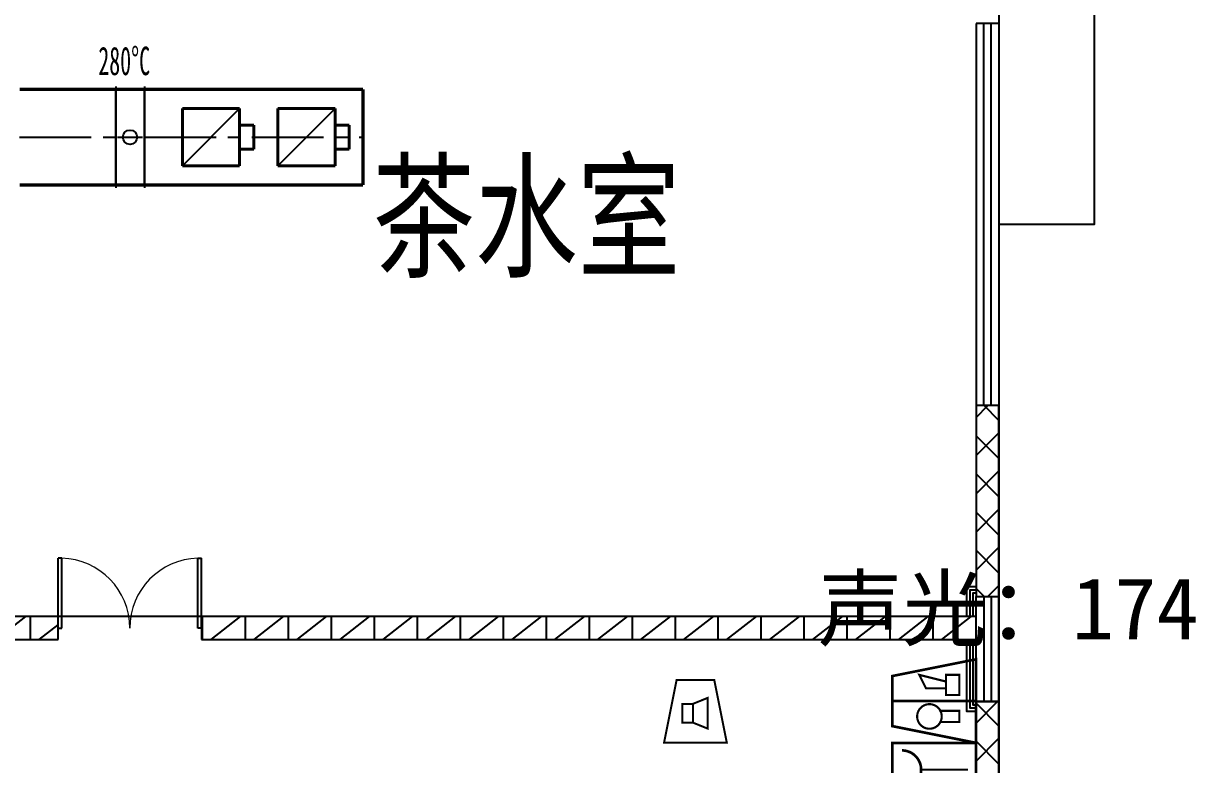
# Model space of a CAD drawing. Header units: millimetres. Extents: x -633009578 to 5705885, y -633235091 to 2571734.
# Drawn here: x 3658547 to 3670818, y 1866040 to 1873800 of the extents above; entities that cross this region are included whole.
import ezdxf

# ---------------------------------------------------------------- set-up
doc = ezdxf.new("R2010")
doc.units = ezdxf.units.MM
doc.header["$LTSCALE"] = 1000
doc.header["$MEASUREMENT"] = 0
doc.linetypes.add('CENTER2', pattern=[1.125, 0.75, -0.125, 0.125, -0.125])
doc.layers.get('0').update_dxf_attribs({"color": 9})
for name, color, linetype in [('000000000000电气', 7, 'Continuous'), ('A-DOOR(门）', 4, 'Continuous'), ('A-F-AREA(计算)', 5, 'Continuous'), ('A-FLOR(看线)', 8, 'Continuous'), ('A-HATH(填充)', 8, 'Continuous'), ('A-LM-RAIL(栏杆)', 167, 'Continuous'), ('A-TEXT(房间)', 243, 'Continuous'), ('A-WALL(墙)', 255, 'Continuous'), ('A-WINDOW（窗）', 4, 'Continuous'), ('DUCT-排烟中心线', 5, 'CENTER2'), ('DUCT-排烟法兰', 4, 'Continuous'), ('DUCT-排烟管', 2, 'Continuous'), ('DUCT-排烟管端线', 4, 'Continuous'), ('DUCT-排烟阀门', 7, 'Continuous'), ('DUCT-排风风口', 7, 'Continuous'), ('WALL', 9, 'Continuous'), ('设备-消防', 3, 'Continuous')]:
    doc.layers.add(name, color=color, linetype=linetype)
doc.styles.add('_TCH', font='simhei.ttf', dxfattribs={"width": 0.75, "bigfont": 'hztxt.shx'})
doc.styles.add('_THVAC_DIM', font='simhei.ttf', dxfattribs={"width": 0.8, "height": 3.5, "bigfont": 'HZTXT'})
doc.styles.add('IDQSTYLE', font='simhei.ttf', dxfattribs={"width": 0.707, "bigfont": 'hztxt.shx'})
doc.styles.add('宋体', font='simhei.ttf')
pattern_1 = [(0, (1102221.475196039, 677977.5160347573), (0, 350), []), (37.875, (1102621.475196039, 677977.5160347573), (-169.61527734408, 218.0766567528281), []), (90, (1102621.475196039, 677977.5160347573), (-450, 2.755455298081545e-14), [])]
pattern_2 = [(45, (1102421.475196039, 677977.5160347573), (-200.0002033111466, 200.0002033111467), []), (135, (1102421.475196039, 677977.5160347573), (-200.0002033111467, -200.0002033111466), [])]

# ---------------------------------------------------------------- blocks, each defined once
blk = doc.blocks.new('HC001213')
at = {"color": 0, "linetype": 'Continuous', "const_width": 0.2}
blk.add_lwpolyline([(-1.875, 3.125), (1.875, 3.125), (3.125, -3.125), (-3.125, -3.125)], close=True, dxfattribs=at)
for points in [[(-0.243653517016746, 0.7382802506738564), (1.231346482983254, 1.338280250673856), (1.231346482983254, -1.736719749326144), (-0.243653517016746, -1.136719749326144)], [(-1.293653517016746, 0.7382802506738564), (-0.243653517016746, 0.7382802506738564), (-0.243653517016746, -1.136719749326144), (-1.293653517016746, -1.136719749326144), (-1.293653517016746, 0.7382802506738564)]]:
    blk.add_lwpolyline(points, dxfattribs=at)
at = {"color": 0, "style": 'IDQSTYLE', "width": 0.7}
blk.add_attdef('PSFHATT', (5.125, -3.125), '', height=2.5, dxfattribs=at)
blk = doc.blocks.new('HC001212')
at = {"color": 0, "linetype": 'Continuous', "const_width": 0.2}
blk.add_lwpolyline([(-1.875, 3.125), (1.875, 3.125), (3.125, -3.125), (-3.125, -3.125)], close=True, dxfattribs=at)
at = {"color": 0, "linetype": 'Continuous'}
for points, const_width in [([(0, 3.125), (0, -3.125)], 0.2), ([(-1.459485991813081, -0.8805239327332393), (-1.95948599181308, 1.119476067266761), (-0.9594859918130805, 0.619476067266761), (-0.9594859918130805, -0.8805239327332393)], 0.16), ([(-1.959485991813081, -1.880523932733239), (-1.95948599181308, -0.8805239327332393), (-0.4594859918130805, -0.8805239327332393), (-0.4594859918130805, -1.880523932733239), (-1.959485991813081, -1.880523932733239)], 0.16), ([(0.7290485194275803, -0.380523932733239), (0.7290485194281489, -1.880523932733239), (1.569048519428149, -1.880523932733239), (1.569048519430491, -0.380523932733239)], 0.16)]:
    blk.add_lwpolyline(points, dxfattribs=dict(at, const_width=const_width))
at = {"color": 0, "linetype": 'Continuous', "const_width": 0.16}
blk.add_lwpolyline([(1.799048519428144, -0.2905239327332435, 0.1989123673796631), (2.068287334970649, 0.3594760672667566, 0.1989123673796631), (1.799048519428145, 1.009476067266757, 0.1989123673796404), (1.149048519428189, 1.278714882809276, 0.1989123673796654), (0.4990485194281443, 1.009476067266757, 0.198912367379653), (0.2298097038856248, 0.3594760672667572, 0.1989123673796529), (0.4990485194281444, -0.2905239327332433, 0.1989123673796571), (1.14904851942816, -0.5597627482757622, 0.1989123673796488)], format="xyb", close=True, dxfattribs=at)
at = {"color": 0, "style": 'IDQSTYLE', "width": 0.7}
blk.add_attdef('PSFHATT', (5.125, -3.125), '', height=2.5, dxfattribs=at)
blk = doc.blocks.new('HC001208')
at = {"color": 0, "linetype": 'Continuous', "const_width": 0.2}
blk.add_lwpolyline([(-3.125, 3.125), (3.125, 3.125), (3.125, -3.125), (-3.125, -3.125)], close=True, dxfattribs=at)
blk.add_lwpolyline([(-2.560875308812533, 2.421549273106315, 0.198912367379651), (-2.13910907372117, 1.40331550819771, 0.1989123673796632), (-1.120875308812534, 0.9815492731063138, 0.1989123673796561), (-0.1026415439039181, 1.403315508197666, 0.1989123673796525), (0.3191246911874668, 2.421549273106313)], format="xyb", dxfattribs=at)
at = {"color": 0, "linetype": 'Continuous', "const_width": 0.128}
blk.add_lwpolyline([(-1.120875308812544, 0.9815492731063138), (-1.120875308812535, -2.518826738720627)], dxfattribs=at)
at = {"color": 0, "linetype": 'Continuous', "const_width": 0.2}
for points in [[(2.383210274305692, -0.3093507400644881, 0.9999999999999997), (0.1432102743056918, -0.3093507400644877, 0.9999999999999999)], [(0.7832102743056915, -0.3093507400644884, 0.9999999999999994), (1.743210274305692, -0.3093507400644881, 0.9999999999999994)]]:
    blk.add_lwpolyline(points, format="xyb", close=True, dxfattribs=at)
at = {"color": 0, "style": 'IDQSTYLE', "width": 0.7}
blk.add_attdef('PSFHATT', (5.125, -3.125), '', height=2.5, dxfattribs=at)
blk = doc.blocks.new('$DorLib2D$00000002')
for p, q in [((-0.5, -5.684341886080802e-17), (-0.5000000000000007, 0.4875)), ((-0.4750000000000007, 0.4875), (-0.5000000000000007, 0.4875)), ((-0.475, -2.842170943040401e-17), (-0.4750000000000007, 0.4875)), ((0.475, -2.842170943040401e-17), (0.4750000000000007, 0.4875)), ((0.4750000000000007, 0.4875), (0.5000000000000007, 0.4875)), ((0.5, -5.684341886080802e-17), (0.5000000000000007, 0.4875)), ((-0.5, -5.684341886080802e-17), (-0.475, -2.842170943040401e-17)), ((0.5, -5.684341886080802e-17), (0.475, -2.842170943040401e-17))]:
    blk.add_line(p, q)
at = {"lineweight": 13}
for centre, start, end in [((-0.4875, -4.263256414560601e-17), 0, 88.53071641864632), ((0.4875, -4.263256414560601e-17), 91.4692835813537, 180)]:
    blk.add_arc(centre, 0.4875, start, end, dxfattribs=at)
blk = doc.blocks.new('$TCHSYS$WIN2D')
for p, q in [((-0.5, 0.5), (0.5, 0.5)), ((-0.5, 0.5), (-0.4999999999999999, -0.5)), ((0.5, 0.5), (0.4999999999999998, -0.5)), ((0.5, 0.1666666666666666), (-0.5, 0.1666666666666666)), ((0.5, -0.1666666666666667), (-0.5, -0.1666666666666667)), ((-0.4999999999999999, -0.5), (0.5, -0.5))]:
    blk.add_line(p, q)
blk = doc.blocks.new('$风口$00000116')
blk.add_line((-100, 100), (100, -100))
at = {"lineweight": 40}
for p, q in [((100, 100), (-100, 100)), ((-100, 100), (-100, -100)), ((100, -100), (100, 100)), ((-100, -100), (100, -100)), ((-41.83000000000175, -100), (-41.83000000000175, -148.9999999999982)), ((41.83000000000175, -148.9999999999982), (41.83000000000175, -100)), ((-41.83000000000175, -148.9999999999982), (41.83000000000175, -148.9999999999982))]:
    blk.add_line(p, q, dxfattribs=at)
blk = doc.blocks.new('00000594Cent')
at = {"lineweight": -2}
blk.add_line((-218.75, 1.4210854715202e-14), (218.75, 1.4210854715202e-14), dxfattribs=at)
at = {"color": 0, "linetype": 'ByBlock', "lineweight": -2}
blk.add_circle((0, 1.4210854715202e-14), 125, dxfattribs=at)
blk = doc.blocks.new('00000594Body')
at = {"color": 0, "linetype": 'ByBlock', "lineweight": -2}
for p, q in [((-250, -500), (-249.9999999999964, 500)), ((250, 500), (-250, 500)), ((250, -500), (250.0000000000036, 500)), ((-250, -500), (250, -500))]:
    blk.add_line(p, q, dxfattribs=at)

msp = doc.modelspace()

# ---------------------------------------------------------------- hatches: boundary and pattern name
at = {"layer": 'A-HATH(填充)'}
h = msp.add_hatch(dxfattribs=at)
h.set_pattern_fill('多孔材料', color=256, scale=100, style=0)
h.set_pattern_definition(pattern_2)
h.paths.add_polyline_path([(3668519.994031753, 1869799.596893115), (3668519.994031753, 1867799.596924141), (3668759.994031753, 1867799.596924141), (3668759.994031753, 1869799.596893115)])
h = msp.add_hatch(dxfattribs=at)
h.set_pattern_fill('空心砖', color=256, scale=100, style=0)
h.set_pattern_definition(pattern_1)
h.paths.add_polyline_path([(3658909.994031489, 1867589.596922429), (3650869.994031996, 1867589.596922428), (3650869.994031997, 1867349.59692243), (3658909.994031488, 1867349.596922431)])
h = msp.add_hatch(dxfattribs=at)
h.set_pattern_fill('空心砖', color=256, scale=100, style=0)
h.set_pattern_definition(pattern_1)
h.paths.add_polyline_path([(3668519.994031749, 1867589.596922424), (3660409.994031488, 1867589.596922429), (3660409.994031488, 1867349.596922431), (3668519.994031749, 1867349.596922424)])
h = msp.add_hatch(dxfattribs=at)
h.set_pattern_fill('多孔材料', color=256, scale=100, style=0)
h.set_pattern_definition(pattern_2)
h.paths.add_polyline_path([(3668519.994031753, 1866699.596924141), (3668519.994031753, 1864419.59692465), (3668759.994031753, 1864419.59692465), (3668759.994031753, 1866699.596924141)])

# ---------------------------------------------------------------- linework, layer by layer
at = {"layer": 'A-DOOR(门）'}
msp.add_line((3660409.994031898, 1867589.596922424), (3658909.994031898, 1867589.596922424), dxfattribs=at)
at = {"layer": 'A-F-AREA(计算)'}
msp.add_lwpolyline([(3534479.971570265, 1991839.59697076), (3668759.971570265, 1991839.59697076), (3668759.971570265, 1855759.59697076), (3534479.971570265, 1855759.59697076)], close=True, dxfattribs=at)
at = {"layer": 'A-FLOR(看线)'}
for points in [[(3668759.994031744, 1871699.596923719), (3669759.994031731, 1871699.596923721), (3669759.994031744, 1874099.597417979), (3668759.994031744, 1874099.596923897)], [(3668519.994031732, 1867899.596928686), (3668419.994031732, 1867899.596928686), (3668419.994031732, 1867589.596922424)], [(3668419.994031732, 1867349.596922424), (3668419.994031732, 1866599.596928647), (3668519.994031713, 1866599.596928647)]]:
    msp.add_lwpolyline(points, dxfattribs=at)
at = {"layer": 'A-LM-RAIL(栏杆)'}
for points in [[(3668519.994031732, 1867864.596928686), (3668454.994031732, 1867864.596928686), (3668454.994031732, 1867589.596922424)], [(3668519.994031732, 1867834.596928686), (3668484.994031732, 1867834.596928686), (3668484.994031732, 1867589.596922424)], [(3668454.994031732, 1867349.596922424), (3668454.994031732, 1866634.596928647), (3668519.994031713, 1866634.596928647)], [(3668484.994031732, 1867349.596922424), (3668484.994031732, 1866664.596928647), (3668519.994031713, 1866664.596928647)]]:
    msp.add_lwpolyline(points, dxfattribs=at)
at = {"layer": 'A-WALL(墙)'}
for p, q in [((3658909.994031489, 1867589.596922429), (3650869.994031996, 1867589.596922428)), ((3658909.994031488, 1867349.596922431), (3658909.994031489, 1867589.596922429)), ((3668519.994031749, 1867589.596922424), (3660409.994031488, 1867589.596922429)), ((3660409.994031488, 1867589.596922429), (3660409.994031488, 1867349.596922431)), ((3668519.994031749, 1867349.596922424), (3668519.994031749, 1867589.596922424)), ((3650869.994031997, 1867349.59692243), (3658909.994031488, 1867349.596922431)), ((3660409.994031488, 1867349.596922431), (3668519.994031749, 1867349.596922424))]:
    msp.add_line(p, q, dxfattribs=at)
at = {"layer": 'DUCT-排烟中心线', "color": 8}
for p, q in [((3658505.778076049, 1872608.666781539), (3659512.589710925, 1872608.666781539)), ((3659812.989710925, 1872608.666781539), (3662100.003058644, 1872608.666781539))]:
    msp.add_line(p, q, dxfattribs=at)
at = {"layer": 'DUCT-排烟法兰', "color": 8}
for p, q in [((3659512.689710925, 1873138.666781539), (3659512.689710925, 1872078.666781539)), ((3659812.889710925, 1873138.666781539), (3659812.889710925, 1872078.666781539))]:
    msp.add_line(p, q, dxfattribs=at)
at = {"layer": 'DUCT-排烟管', "color": 8, "const_width": 35}
for points in [[(3659512.589710925, 1873108.666781539), (3658505.778076049, 1873108.666781539)], [(3659512.789710924, 1873108.666781539), (3659812.789710924, 1873108.666781539)], [(3662100.003058644, 1873108.666781539), (3659812.989710925, 1873108.666781539)], [(3662100.003058644, 1872108.666781539), (3662100.003058644, 1873108.666781539)], [(3658505.778076049, 1872108.666781539), (3659512.589710925, 1872108.666781539)], [(3659812.789710924, 1872108.666781539), (3659512.789710924, 1872108.666781539)], [(3659812.989710925, 1872108.666781539), (3662100.003058644, 1872108.666781539)]]:
    msp.add_lwpolyline(points, dxfattribs=at)
at = {"layer": 'DUCT-排烟管端线', "color": 8}
for p, q in [((3659512.589710925, 1872108.666781539), (3659512.589710925, 1873108.666781539)), ((3659512.789710924, 1873108.666781539), (3659512.789710924, 1872108.666781539)), ((3659812.789710924, 1873108.666781539), (3659812.789710924, 1872108.666781539)), ((3659812.989710925, 1873108.666781539), (3659812.989710925, 1872108.666781539))]:
    msp.add_line(p, q, dxfattribs=at)
at = {"layer": 'WALL'}
for p, q in [((3668519.994031753, 1869799.596893115), (3668519.994031753, 1867799.596924141)), ((3668759.994031753, 1869799.596893115), (3668519.994031753, 1869799.596893115)), ((3668759.994031753, 1867799.596924141), (3668759.994031753, 1869799.596893115)), ((3668519.994031753, 1867799.596924141), (3668759.994031753, 1867799.596924141)), ((3668519.994031753, 1866699.596924141), (3668519.994031753, 1864419.59692465)), ((3668759.994031753, 1866699.596924141), (3668519.994031753, 1866699.596924141)), ((3668759.994031753, 1864419.59692465), (3668759.994031753, 1866699.596924141))]:
    msp.add_line(p, q, dxfattribs=at)

# ---------------------------------------------------------------- block references
at = {"layer": 'A-DOOR(门）', "extrusion": (0, 0, -1), "xscale": -1500, "yscale": 1500, "zscale": 1500}
msp.add_blockref('$DorLib2D$00000002', (-3659659.994031898, 1867469.596922424), dxfattribs=at)
at = {"layer": 'A-WINDOW（窗）', "xscale": 4000, "yscale": 240, "zscale": 4000, "rotation": 270}
msp.add_blockref('$TCHSYS$WIN2D', (3668639.994031749, 1871799.596893356), dxfattribs=at)
at = {"layer": 'A-WINDOW（窗）', "extrusion": (0, 0, -1), "xscale": -1100, "yscale": 240, "zscale": 1100, "rotation": 270}
msp.add_blockref('$TCHSYS$WIN2D', (-3668639.994031749, 1867249.596924016), dxfattribs=at)
at = {"layer": 'DUCT-排烟阀门', "color": 8, "xscale": 0.6}
msp.add_blockref('00000594Body', (3659662.789710924, 1872608.666781539, 3000), dxfattribs=at)
at = {"layer": 'DUCT-排烟阀门', "color": 8, "xscale": 0.6, "yscale": 0.6}
msp.add_blockref('00000594Cent', (3659662.789710924, 1872608.666781539, 3000), dxfattribs=at)
at = {"layer": 'DUCT-排风风口', "color": 8, "xscale": 3, "yscale": 3, "rotation": 90}
for p in [(3660510.092209605, 1872608.666781539, 2600), (3661510.092209605, 1872608.666781539, 2600)]:
    msp.add_blockref('$风口$00000116', p, dxfattribs=at)
at = {"layer": '设备-消防', "xscale": -140, "yscale": 140, "zscale": 140, "rotation": 90}
for name, p in [('HC001212', (3668082.494031749, 1866704.633033857)), ('HC001208', (3668082.494031749, 1865829.633033857))]:
    msp.add_blockref(name, p, dxfattribs=at)
at = {"layer": '设备-消防', "xscale": 105, "yscale": 105, "zscale": 105}
msp.add_blockref('HC001213', (3665582.23981145, 1866598.221922424), dxfattribs=at)

# ---------------------------------------------------------------- texts
at = {"layer": '000000000000电气', "color": 5, "lineweight": 35, "style": '宋体'}
msp.add_text('声光：174', height=650, dxfattribs=at).set_placement((3666864.685321175, 1867349.596922426))
at = {"layer": 'A-TEXT(房间)', "style": '_TCH', "width": 0.75}
msp.add_text('茶水室', height=1050, dxfattribs=at).set_placement((3662200.616495575, 1871253.976371027))
at = {"layer": 'DUCT-排烟阀门', "color": 8, "style": '_THVAC_DIM', "width": 0.5647058823529412}
msp.add_text('280%%dC', height=297.5, dxfattribs=at).set_placement((3659330.789710924, 1873258.666781539, 3000))

doc.saveas('drawing.dxf')
